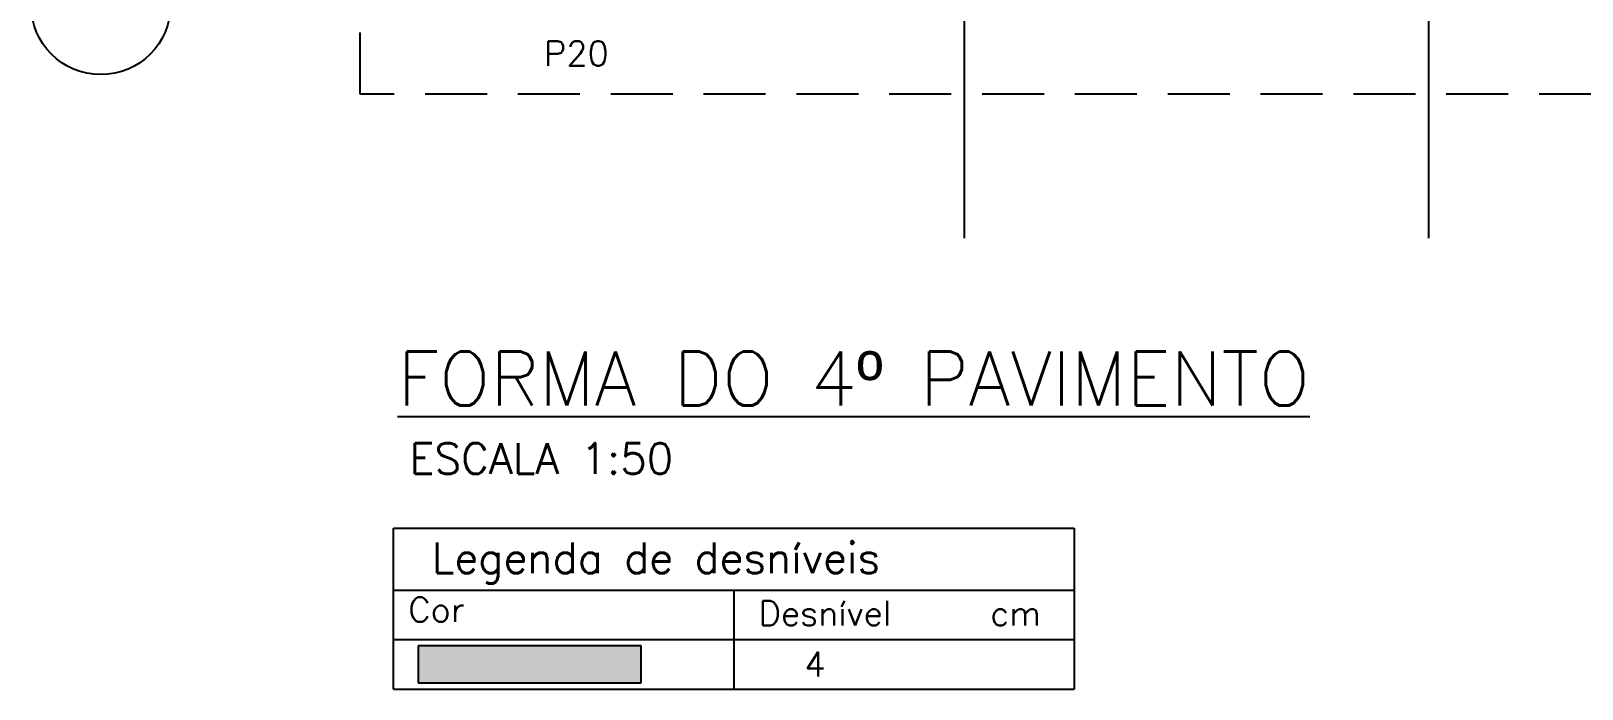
# Model space of a CAD drawing. Header units: millimetres. Extents: x -832 to 3668, y -1574 to 5296.
# Drawn here: x 1558 to 2185, y 3530 to 3796 of the extents above; entities that cross this region are included whole.
import ezdxf
from ezdxf.enums import TextEntityAlignment as Align

# ---------------------------------------------------------------- set-up
doc = ezdxf.new("R2010")
doc.units = ezdxf.units.MM
doc.header["$LTSCALE"] = 50
doc.linetypes.add('DASHED', pattern=[0.75, 0.5, -0.25])
doc.linetypes.add('EIXO', pattern=[6.8, 6, -0.4, 0, -0.4])
for name, color, linetype in [('AR-TEXTO_REGUA 120_1-200', 4, 'Continuous'), ('F-AUX-RED', 1, 'Continuous'), ('F-EIXO', 12, 'EIXO'), ('F-PILARES-NOME', 170, 'Continuous'), ('F-TABELA-NÍVEIS', 1, 'Continuous'), ('F-TEXTO', 6, 'Continuous')]:
    doc.layers.add(name, color=color, linetype=linetype)
doc.layers.add('F-DESNIVEL-3', color=7, linetype='Continuous', true_color=0xd5c7ff)
doc.styles.add('MCP', font='romans.shx')
doc.styles.add('REGUA-120-esc1_200', font='simplex.shx', dxfattribs={"height": 0.6})
doc.styles.add('ROMANS', font='romans.shx')
pattern_1 = [(0, (0, 0), (0, 6.985), [5.08, -1.905]), (90, (0, 0), (-6.985, 4e-16), [5.08, -1.905])]

# ---------------------------------------------------------------- blocks, each defined once
blk = doc.blocks.new('*U8')
at = {"layer": 'F-EIXO'}
blk.add_line((0, 0), (0, -556.59), dxfattribs=at)
at = {"layer": 'F-EIXO', "color": 2, "linetype": 'Continuous'}
blk.add_circle((0, 28.21), 28.21, dxfattribs=at)
at = {"layer": 'F-TEXTO', "style": 'ROMANS'}
blk.add_attdef('EIXO', text='', height=17.5, rotation=360, dxfattribs=at).set_placement((0, 28.21), align=Align.MIDDLE_CENTER)
blk = doc.blocks.new('*U7')
at = {"layer": 'F-EIXO', "color": 2, "linetype": 'Continuous'}
blk.add_circle((-28.21, 0), 28.21, dxfattribs=at)
at = {"layer": 'F-TEXTO', "style": 'ROMANS'}
blk.add_attdef('EIXO', text='', height=17.5, dxfattribs=at).set_placement((-28.21, 0), align=Align.MIDDLE_CENTER)

msp = doc.modelspace()

# ---------------------------------------------------------------- hatches: boundary and pattern name
h = msp.add_hatch()
h.set_pattern_fill('ANGLE', color=256)
h.set_pattern_definition(pattern_1)
h.paths.add_polyline_path([(1765.11, 3779.27), (1795.83, 3779.27), (1795.83, 3794.27), (1765.11, 3794.27)], flags=9)
h = msp.add_hatch()
h.set_pattern_fill('ANGLE', color=256)
h.set_pattern_definition(pattern_1)
h.paths.add_polyline_path([(1696.63, 3633.39), (2137, 3633.39), (2137, 3672.77), (1696.63, 3672.77)], flags=9)
h = msp.add_hatch()
h.set_pattern_fill('ANGLE', color=256)
h.set_pattern_definition(pattern_1)
h.paths.add_polyline_path([(1708.19, 3613.59), (1836.46, 3613.59), (1836.46, 3632.34), (1708.19, 3632.34)], flags=9)
h = msp.add_hatch()
h.set_pattern_fill('ANGLE', color=256)
h.set_pattern_definition(pattern_1)
h.paths.add_polyline_path([(1718.6, 3568.2), (1931.69, 3568.2), (1931.69, 3593.2), (1718.6, 3593.2)], flags=9)
h = msp.add_hatch()
h.set_pattern_fill('ANGLE', color=256)
h.set_pattern_definition(pattern_1)
h.paths.add_polyline_path([(1709.83, 3554.34), (1738.17, 3554.34), (1738.17, 3569.34), (1709.83, 3569.34)], flags=9)
h = msp.add_hatch()
h.set_pattern_fill('ANGLE', color=256)
h.set_pattern_definition(pattern_1)
h.paths.add_polyline_path([(1851.81, 3552.86), (1913.96, 3552.86), (1913.96, 3567.86), (1851.81, 3567.86)], flags=9)
h = msp.add_hatch()
h.set_pattern_fill('ANGLE', color=256)
h.set_pattern_definition(pattern_1)
h.paths.add_polyline_path([(1945.71, 3553.7), (1968.56, 3553.7), (1968.56, 3563.7), (1945.71, 3563.7)], flags=9)
h = msp.add_hatch()
h.set_pattern_fill('ANGLE', color=256)
h.set_pattern_definition(pattern_1)
h.paths.add_polyline_path([(1869.8, 3532.24), (1881.94, 3532.24), (1881.94, 3547.24), (1869.8, 3547.24)], flags=25)
h = msp.add_hatch()
h.set_pattern_fill('ANGLE', color=256)
h.set_pattern_definition(pattern_1)
h.paths.add_polyline_path([(1869.8, 3532.24), (1881.94, 3532.24), (1881.94, 3547.24), (1869.8, 3547.24)], flags=25)

# ---------------------------------------------------------------- linework, layer by layer
at = {"layer": 'F-AUX-RED', "color": 1, "linetype": 'DASHED'}
msp.add_lwpolyline([(1691.49, 4168.57), (2417.68, 4168.57), (2417.68, 3770.29), (1691.49, 3770.29)], close=True, dxfattribs=at)
at = {"layer": 'F-DESNIVEL-3'}
for points in [[(1714.91, 3532.24), (1804.91, 3532.24), (1804.91, 3547.24)], [(1714.91, 3532.24), (1804.91, 3547.24), (1714.91, 3547.24)]]:
    msp.add_solid(points, dxfattribs=at)
at = {"layer": 'F-TABELA-NÍVEIS'}
for p, q in [((1704.91, 3594.74), (1979.91, 3594.74)), ((1979.91, 3594.74), (1979.91, 3569.74)), ((1704.91, 3569.74), (1979.91, 3569.74)), ((1842.41, 3569.74), (1842.41, 3549.74)), ((1979.91, 3569.74), (1979.91, 3549.74)), ((1704.91, 3549.74), (1979.91, 3549.74)), ((1804.91, 3547.24), (1714.91, 3547.24)), ((1804.91, 3532.24), (1804.91, 3547.24)), ((1842.41, 3549.74), (1842.41, 3529.74)), ((1979.91, 3549.74), (1979.91, 3529.74)), ((1704.91, 3529.74), (1979.91, 3529.74)), ((1714.91, 3532.24), (1804.91, 3532.24))]:
    msp.add_line(p, q, dxfattribs=at)
for points in [[(1704.91, 3529.74), (1704.91, 3594.74)], [(1714.91, 3547.24), (1714.91, 3532.24)]]:
    msp.add_lwpolyline(points, dxfattribs=at)

# ---------------------------------------------------------------- block references
at = {"layer": 'F-EIXO', "linetype": 'Continuous'}
for p, values in [((1935.46, 4268.6), {'EIXO': "T3'"}), ((2122.96, 4268.6), {'EIXO': 'T3'})]:
    msp.add_blockref('*U8', p, dxfattribs=at).add_auto_attribs(values)
msp.add_blockref('*U7', (1614.89, 3806.4), dxfattribs=at)

# ---------------------------------------------------------------- texts
at = {"layer": 'AR-TEXTO_REGUA 120_1-200', "color": 2, "style": 'REGUA-120-esc1_200'}
msp.add_text('ESCALA 1:50', height=12.5, dxfattribs=at).set_placement((1711.31, 3616.72))
at = {"layer": 'F-PILARES-NOME', "linetype": 'Continuous', "style": 'MCP'}
msp.add_text('P20', height=10, dxfattribs=at).set_placement((1765.71, 3781.77))
at = {"layer": 'F-TABELA-NÍVEIS', "color": 3, "style": 'MCP'}
msp.add_text('Legenda de desníveis', height=12.5, dxfattribs=at).set_placement((1720.38, 3576.54))
at = {"layer": 'F-TABELA-NÍVEIS', "color": 2, "style": 'MCP'}
for s, p in [('Cor', (1710.91, 3556.84)), ('Desnível', (1852.41, 3555.36)), ('cm', (1945.95, 3555.36)), ('4', (1870.87, 3534.74)), ('4', (1870.87, 3534.74))]:
    msp.add_text(s, height=10, dxfattribs=at).set_placement(p)
at = {"layer": 'F-TEXTO', "style": 'ROMANS'}
msp.add_text('%%UFORMA DO 4º PAVIMENTO', height=21.875, dxfattribs=at).set_placement((1706.47, 3644.33))

doc.saveas('drawing.dxf')
